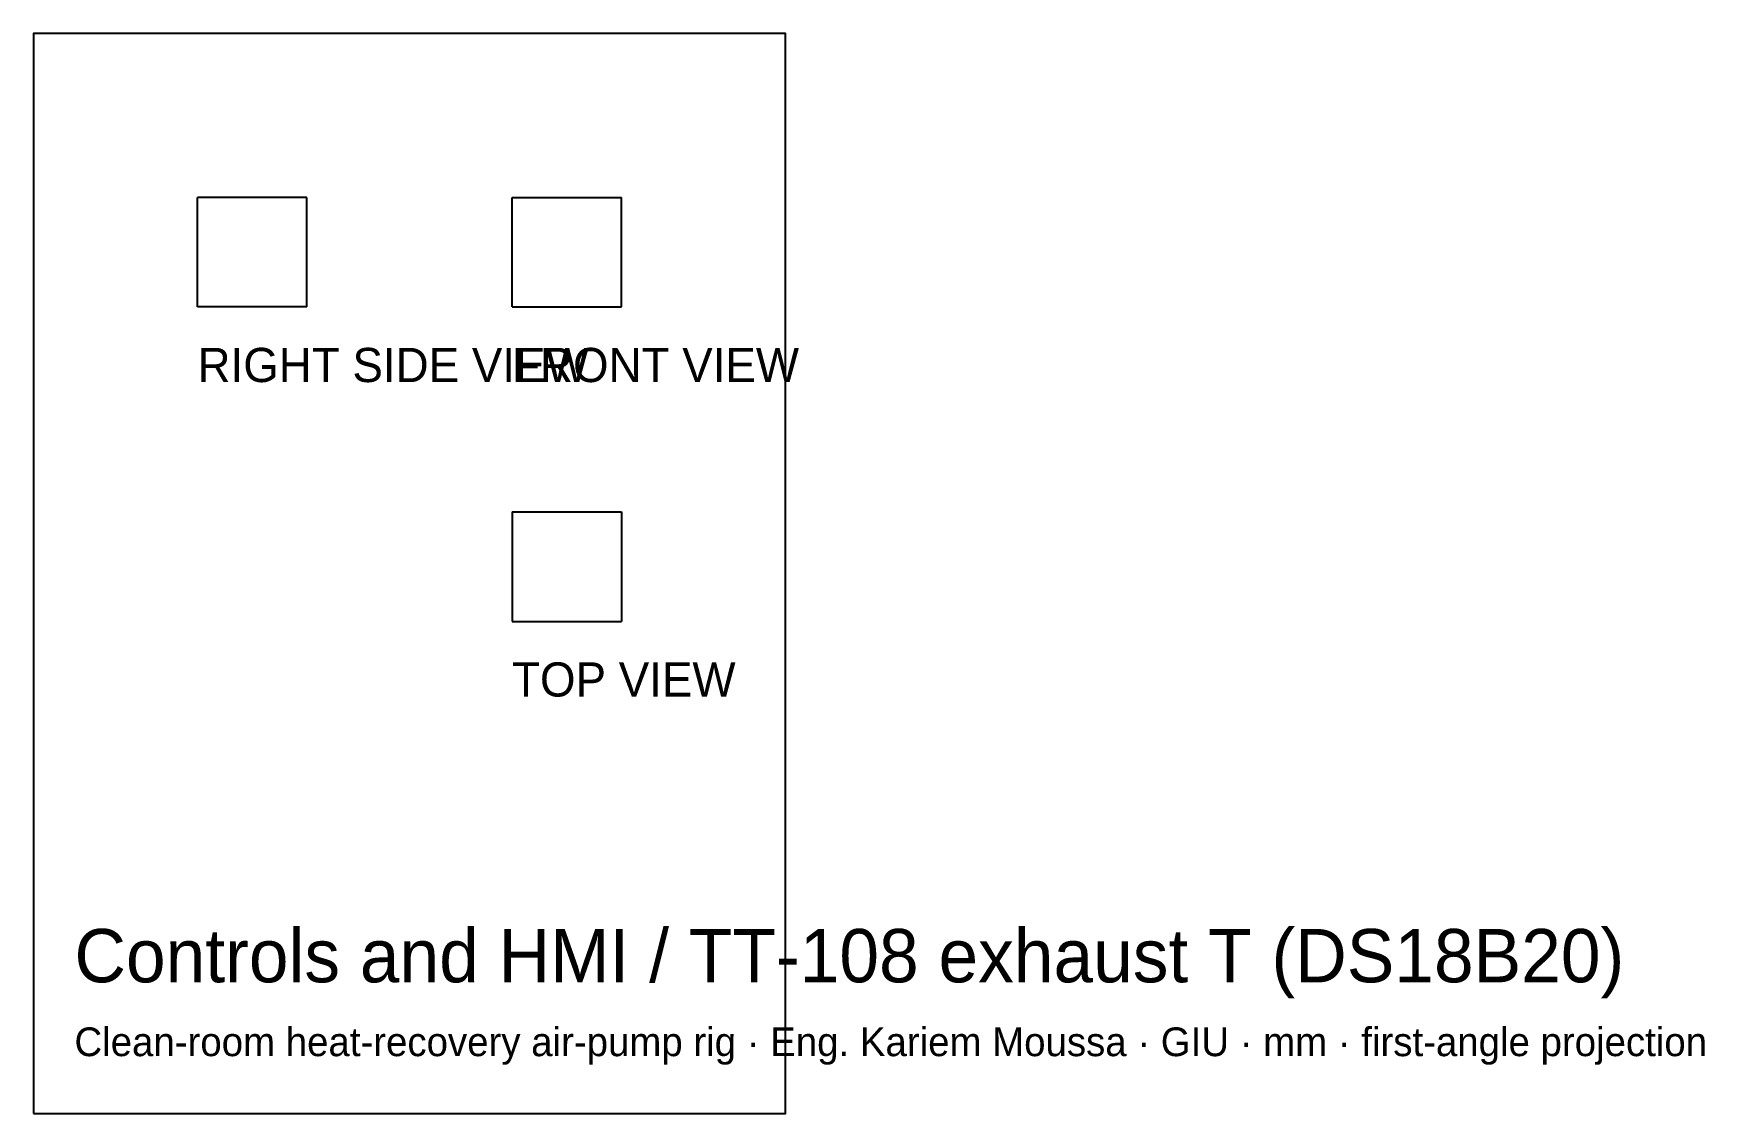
# Model space of a CAD drawing. Header units: millimetres. Extents: x -448 to -325, y 5 to 84.
import ezdxf

# ---------------------------------------------------------------- set-up
doc = ezdxf.new("R2010")
doc.units = ezdxf.units.MM
for name, color, linetype in [('BORDER', 7, 'Continuous'), ('HIDDEN', 8, 'Continuous'), ('TEXT', 5, 'Continuous'), ('VISIBLE', 7, 'Continuous')]:
    doc.layers.add(name, color=color, linetype=linetype)

msp = doc.modelspace()

# ---------------------------------------------------------------- linework, layer by layer
at = {"layer": 'BORDER'}
msp.add_lwpolyline([(-447.7, 5.1), (-392.7, 5.1), (-392.7, 84.1), (-447.7, 84.1)], close=True, dxfattribs=at)
at = {"layer": 'HIDDEN'}
for points in [[(-427.7, 72.1), (-435.7, 72.1)], [(-435.7, 64.1), (-435.7, 72.1)], [(-427.7, 64.1), (-427.7, 72.1)], [(-412.7, 72.1), (-404.7, 72.1)], [(-412.7, 64.1), (-412.7, 72.1)], [(-404.7, 64.1), (-404.7, 72.1)], [(-427.7, 64.1), (-435.7, 64.1)], [(-412.7, 64.1), (-404.7, 64.1)], [(-412.7, 49.1), (-404.7, 49.1)], [(-412.7, 49.1), (-412.7, 41.1)], [(-404.7, 49.1), (-404.7, 41.1)], [(-412.7, 41.1), (-404.7, 41.1)]]:
    msp.add_lwpolyline(points, dxfattribs=at)
at = {"layer": 'VISIBLE'}
for points in [[(-427.7, 72.1), (-435.7, 72.1)], [(-435.7, 64.1), (-435.7, 72.1)], [(-427.7, 64.1), (-427.7, 72.1)], [(-412.7, 72.1), (-404.7, 72.1)], [(-412.7, 64.1), (-412.7, 72.1)], [(-404.7, 64.1), (-404.7, 72.1)], [(-427.7, 64.1), (-435.7, 64.1)], [(-412.7, 64.1), (-404.7, 64.1)], [(-412.7, 49.1), (-404.7, 49.1)], [(-412.7, 49.1), (-412.7, 41.1)], [(-404.7, 49.1), (-404.7, 41.1)], [(-412.7, 41.1), (-404.7, 41.1)]]:
    msp.add_lwpolyline(points, dxfattribs=at)

# ---------------------------------------------------------------- texts
at = {"layer": 'TEXT'}
for s, height, p in [('RIGHT SIDE VIEW', 2.5, (-435.7, 58.6)), ('FRONT VIEW', 2.5, (-412.7, 58.6)), ('TOP VIEW', 2.5, (-412.7, 35.6)), ('Controls and HMI / TT-108 exhaust T (DS18B20)', 3.9, (-444.7, 14.7)), ('Clean-room heat-recovery air-pump rig · Eng. Kariem Moussa · GIU · mm · first-angle projection', 2.1, (-444.7, 9.3))]:
    msp.add_text(s, height=height, dxfattribs=at).set_placement(p)

doc.saveas('drawing.dxf')
